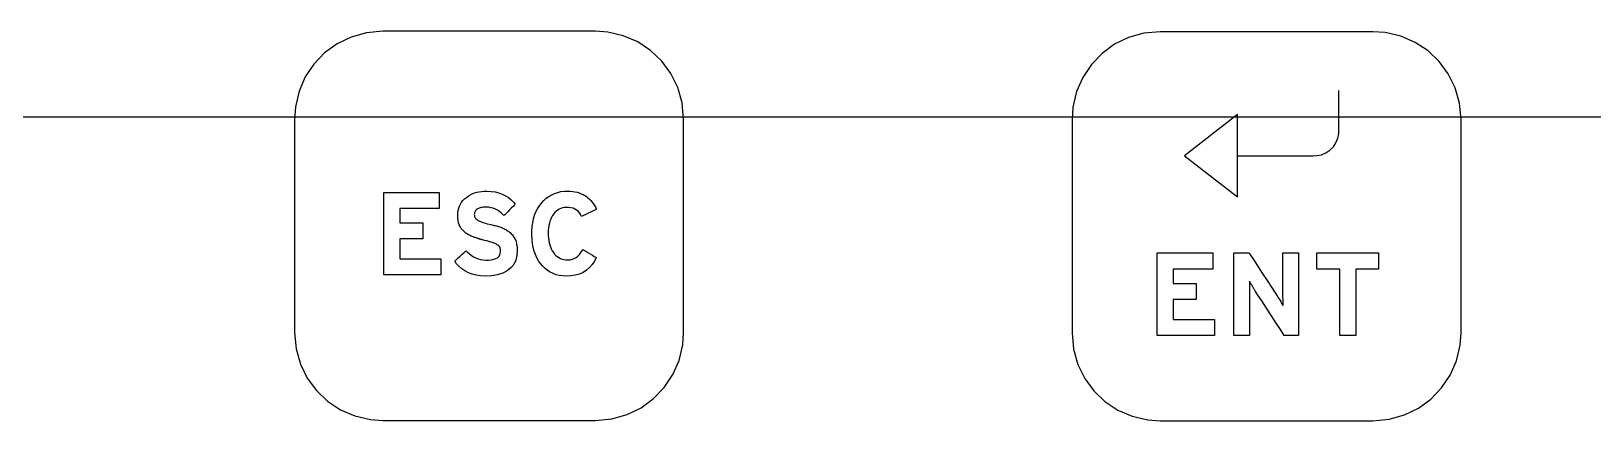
# Model space of a CAD drawing. Extents: x 1 to 47.7, y 0.2 to 35.
# Drawn here: x 9.3 to 11.508, y 10.369 to 10.92 of the extents above; entities that cross this region are included whole.
import ezdxf

# ---------------------------------------------------------------- set-up
doc = ezdxf.new("R2010")
doc.units = 0
doc.header["$MEASUREMENT"] = 0
for name, color, linetype in [('4_1__5U__UP_TO_TWO_IO_BOAR', 7, 'CONTINUOUS'), ('4_2__5U__FRONT_PANEL_W_24_', 7, 'CONTINUOUS'), ('5_1___24__TARGET_LEDS___12', 7, 'CONTINUOUS')]:
    doc.layers.add(name, color=color, linetype=linetype)

msp = doc.modelspace()

# ---------------------------------------------------------------- linework, layer by layer
at = {"layer": '4_1__5U__UP_TO_TWO_IO_BOAR'}
msp.add_lwpolyline([(9.2614, 10.7985), (9.39, 10.7985), (9.52, 10.7985), (9.6513, 10.7985), (9.7839, 10.7985), (9.9177, 10.7985), (10.0526, 10.7985), (10.1886, 10.7985), (10.3255, 10.7985), (10.4634, 10.7985), (10.6021, 10.7985), (10.7415, 10.7985), (11.0225, 10.7985), (11.3057, 10.7985), (11.5905, 10.7985)], dxfattribs=at)
at = {"layer": '4_2__5U__FRONT_PANEL_W_24_'}
for points in [[(10.0974, 10.3695), (10.1205, 10.3716), (10.1422, 10.3777), (10.162, 10.3873), (10.1796, 10.4002), (10.1947, 10.4159), (10.2069, 10.4341), (10.2157, 10.4543), (10.2209, 10.4762), (10.2221, 10.4936), (10.2221, 10.4936), (10.2221, 10.4936), (10.2221, 10.4936), (10.2221, 10.4936), (10.2221, 10.4936), (10.2221, 10.4936), (10.2221, 10.4936), (10.2221, 10.4936), (10.2221, 10.4964), (10.2221, 10.5171), (10.2221, 10.5534), (10.2221, 10.5998), (10.2221, 10.651), (10.2221, 10.7014), (10.2221, 10.7458), (10.2221, 10.7787), (10.2221, 10.7947), (10.2221, 10.7954), (10.2221, 10.7954), (10.2221, 10.7954), (10.2221, 10.7954), (10.2221, 10.7954), (10.2221, 10.7954), (10.2221, 10.7954), (10.2221, 10.7954), (10.2221, 10.7954), (10.22, 10.8184), (10.2139, 10.8399), (10.2042, 10.8597), (10.1912, 10.8773), (10.1755, 10.8923), (10.1572, 10.9044), (10.1369, 10.9132), (10.1149, 10.9183), (10.0974, 10.9195), (10.0974, 10.9195), (10.0974, 10.9195), (10.0974, 10.9195), (10.0974, 10.9195), (10.0974, 10.9195), (10.0974, 10.9195), (10.0974, 10.9195), (10.0974, 10.9195), (10.0946, 10.9195), (10.074, 10.9195), (10.0378, 10.9195), (9.9916, 10.9195), (9.9406, 10.9195), (9.8904, 10.9195), (9.8461, 10.9195), (9.8134, 10.9195), (9.7974, 10.9195), (9.7967, 10.9195), (9.7967, 10.9195), (9.7967, 10.9195), (9.7967, 10.9195), (9.7967, 10.9195), (9.7967, 10.9195), (9.7967, 10.9195), (9.7967, 10.9195), (9.7967, 10.9195), (9.7736, 10.9174), (9.752, 10.9113), (9.7322, 10.9017), (9.7145, 10.8888), (9.6994, 10.8731), (9.6873, 10.8549), (9.6784, 10.8347), (9.6733, 10.8128), (9.6721, 10.7954), (9.6721, 10.7954), (9.6721, 10.7954), (9.6721, 10.7954), (9.6721, 10.7954), (9.6721, 10.7954), (9.6721, 10.7954), (9.6721, 10.7954), (9.6721, 10.7954), (9.6721, 10.7926), (9.6721, 10.7719), (9.6721, 10.7356), (9.6721, 10.6892), (9.6721, 10.638), (9.6721, 10.5876), (9.6721, 10.5432), (9.6721, 10.5103), (9.6721, 10.4943), (9.6721, 10.4936), (9.6721, 10.4936), (9.6721, 10.4936), (9.6721, 10.4936), (9.6721, 10.4936), (9.6721, 10.4936), (9.6721, 10.4936), (9.6721, 10.4936), (9.6721, 10.4936), (9.6742, 10.4706), (9.6803, 10.4491), (9.69, 10.4293), (9.7029, 10.4117), (9.7187, 10.3967), (9.7369, 10.3846), (9.7573, 10.3758), (9.7793, 10.3707), (9.7967, 10.3695), (9.7967, 10.3695), (9.7967, 10.3695), (9.7967, 10.3695), (9.7967, 10.3695), (9.7967, 10.3695), (9.7967, 10.3695), (9.7967, 10.3695), (9.7967, 10.3695), (9.7995, 10.3695), (9.8202, 10.3695), (9.8563, 10.3695), (9.9026, 10.3695), (9.9535, 10.3695), (10.0038, 10.3695), (10.048, 10.3695), (10.0808, 10.3695), (10.0967, 10.3695), (10.0974, 10.3695), (10.0974, 10.3695), (10.0974, 10.3695), (10.0974, 10.3695), (10.0974, 10.3695), (10.0974, 10.3695), (10.0974, 10.3695), (10.0974, 10.3695)], [(11.1966, 10.3689), (11.2197, 10.371), (11.2413, 10.3771), (11.2612, 10.3868), (11.2788, 10.3996), (11.2939, 10.4153), (11.3061, 10.4335), (11.3149, 10.4537), (11.3201, 10.4757), (11.3213, 10.493), (11.3213, 10.493), (11.3213, 10.493), (11.3213, 10.493), (11.3213, 10.493), (11.3213, 10.493), (11.3213, 10.493), (11.3213, 10.493), (11.3213, 10.493), (11.3213, 10.4958), (11.3213, 10.5166), (11.3213, 10.5528), (11.3213, 10.5992), (11.3213, 10.6504), (11.3213, 10.7008), (11.3213, 10.7452), (11.3213, 10.7781), (11.3213, 10.7941), (11.3213, 10.7948), (11.3213, 10.7948), (11.3213, 10.7948), (11.3213, 10.7948), (11.3213, 10.7948), (11.3213, 10.7948), (11.3213, 10.7948), (11.3213, 10.7948), (11.3213, 10.7948), (11.3191, 10.8178), (11.313, 10.8393), (11.3033, 10.8591), (11.2904, 10.8767), (11.2746, 10.8917), (11.2564, 10.9038), (11.2361, 10.9126), (11.214, 10.9177), (11.1966, 10.9189), (11.1966, 10.9189), (11.1966, 10.9189), (11.1966, 10.9189), (11.1966, 10.9189), (11.1966, 10.9189), (11.1966, 10.9189), (11.1966, 10.9189), (11.1966, 10.9189), (11.1938, 10.9189), (11.1731, 10.9189), (11.137, 10.9189), (11.0908, 10.9189), (11.0398, 10.9189), (10.9895, 10.9189), (10.9453, 10.9189), (10.9125, 10.9189), (10.8966, 10.9189), (10.8959, 10.9189), (10.8959, 10.9189), (10.8959, 10.9189), (10.8959, 10.9189), (10.8959, 10.9189), (10.8959, 10.9189), (10.8959, 10.9189), (10.8959, 10.9189), (10.8959, 10.9189), (10.8728, 10.9168), (10.8512, 10.9107), (10.8314, 10.9011), (10.8137, 10.8882), (10.7986, 10.8725), (10.7865, 10.8543), (10.7776, 10.8341), (10.7725, 10.8122), (10.7713, 10.7948), (10.7713, 10.7948), (10.7713, 10.7948), (10.7713, 10.7948), (10.7713, 10.7948), (10.7713, 10.7948), (10.7713, 10.7948), (10.7713, 10.7948), (10.7713, 10.7948), (10.7713, 10.792), (10.7713, 10.7713), (10.7713, 10.735), (10.7713, 10.6886), (10.7713, 10.6375), (10.7713, 10.587), (10.7713, 10.5426), (10.7713, 10.5097), (10.7713, 10.4937), (10.7713, 10.493), (10.7713, 10.493), (10.7713, 10.493), (10.7713, 10.493), (10.7713, 10.493), (10.7713, 10.493), (10.7713, 10.493), (10.7713, 10.493), (10.7713, 10.493), (10.7734, 10.47), (10.7795, 10.4485), (10.7892, 10.4287), (10.8021, 10.4112), (10.8179, 10.3961), (10.8361, 10.384), (10.8564, 10.3752), (10.8785, 10.3701), (10.8959, 10.3689), (10.8959, 10.3689), (10.8959, 10.3689), (10.8959, 10.3689), (10.8959, 10.3689), (10.8959, 10.3689), (10.8959, 10.3689), (10.8959, 10.3689), (10.8959, 10.3689), (10.8987, 10.3689), (10.9194, 10.3689), (10.9555, 10.3689), (11.0017, 10.3689), (11.0527, 10.3689), (11.103, 10.3689), (11.1472, 10.3689), (11.18, 10.3689), (11.1959, 10.3689), (11.1966, 10.3689), (11.1966, 10.3689), (11.1966, 10.3689), (11.1966, 10.3689), (11.1966, 10.3689), (11.1966, 10.3689), (11.1966, 10.3689), (11.1966, 10.3689)], [(9.9868, 10.6104), (9.9863, 10.6026), (9.9847, 10.5958), (9.9819, 10.5899), (9.9779, 10.5849), (9.9728, 10.5808), (9.9665, 10.5775), (9.9591, 10.5752), (9.9505, 10.5737), (9.9413, 10.5733), (9.9349, 10.5737), (9.9288, 10.5747), (9.9231, 10.5762), (9.9178, 10.5782), (9.913, 10.5807), (9.9085, 10.5838), (9.9044, 10.5873), (9.9007, 10.5914), (9.8985, 10.5945), (9.8994, 10.5953), (9.9012, 10.597), (9.9036, 10.5992), (9.9063, 10.6016), (9.9091, 10.6042), (9.9116, 10.6064), (9.9135, 10.6082), (9.9146, 10.6092), (9.9161, 10.6079), (9.919, 10.6052), (9.922, 10.6028), (9.9251, 10.6008), (9.9283, 10.5991), (9.9316, 10.5978), (9.9351, 10.5968), (9.9386, 10.5962), (9.9423, 10.596), (9.9464, 10.5961), (9.9503, 10.5964), (9.9537, 10.5971), (9.9565, 10.5981), (9.9589, 10.5994), (9.9608, 10.6011), (9.9621, 10.6031), (9.963, 10.6055), (9.9634, 10.6081), (9.9634, 10.6093), (9.9633, 10.6099), (9.9633, 10.6105), (9.9632, 10.6111), (9.9631, 10.6117), (9.963, 10.6123), (9.9629, 10.6128), (9.9628, 10.6133), (9.9626, 10.6138), (9.9623, 10.6143), (9.962, 10.6147), (9.9616, 10.6152), (9.9612, 10.6156), (9.9608, 10.6161), (9.9604, 10.6165), (9.9599, 10.6169), (9.9594, 10.6173), (9.9587, 10.6178), (9.9574, 10.6185), (9.9558, 10.6193), (9.9539, 10.6201), (9.9518, 10.6208), (9.9494, 10.6216), (9.9467, 10.6224), (9.9438, 10.6232), (9.9406, 10.6239), (9.9379, 10.6246), (9.937, 10.6248), (9.9362, 10.625), (9.9353, 10.6253), (9.9345, 10.6255), (9.9337, 10.6258), (9.9329, 10.626), (9.9321, 10.6263), (9.9313, 10.6266), (9.9305, 10.6268), (9.9297, 10.627), (9.929, 10.6273), (9.9282, 10.6275), (9.9274, 10.6278), (9.9266, 10.6281), (9.9259, 10.6284), (9.9251, 10.6286), (9.9244, 10.629), (9.9232, 10.6294), (9.9218, 10.63), (9.9204, 10.6306), (9.919, 10.6313), (9.9177, 10.632), (9.9165, 10.6327), (9.9153, 10.6335), (9.9142, 10.6343), (9.9131, 10.6351), (9.9112, 10.6367), (9.9093, 10.6386), (9.9076, 10.6408), (9.9062, 10.6433), (9.905, 10.646), (9.9041, 10.6489), (9.9034, 10.652), (9.903, 10.6554), (9.9028, 10.6591), (9.903, 10.6627), (9.9034, 10.6661), (9.9042, 10.6693), (9.9053, 10.6723), (9.9066, 10.6752), (9.9083, 10.6778), (9.9102, 10.6803), (9.9125, 10.6826), (9.915, 10.6847), (9.9176, 10.6866), (9.9204, 10.6882), (9.9234, 10.6897), (9.9265, 10.6909), (9.9297, 10.6919), (9.9331, 10.6926), (9.9366, 10.6932), (9.9403, 10.6935), (9.9446, 10.6936), (9.9502, 10.6932), (9.9556, 10.6923), (9.9607, 10.691), (9.9656, 10.6892), (9.9701, 10.687), (9.9744, 10.6843), (9.9785, 10.6812), (9.9822, 10.6776), (9.9842, 10.6752), (9.9832, 10.6742), (9.9814, 10.6723), (9.979, 10.6699), (9.9762, 10.6671), (9.9735, 10.6644), (9.9711, 10.662), (9.9692, 10.6601), (9.9681, 10.659), (9.9667, 10.6604), (9.9642, 10.6627), (9.9616, 10.6648), (9.9588, 10.6666), (9.956, 10.668), (9.953, 10.6692), (9.9499, 10.6701), (9.9467, 10.6707), (9.9434, 10.6709), (9.941, 10.6709), (9.9391, 10.6708), (9.9374, 10.6706), (9.9359, 10.6703), (9.9344, 10.6699), (9.9331, 10.6695), (9.932, 10.669), (9.9309, 10.6685), (9.93, 10.6679), (9.9292, 10.6672), (9.9285, 10.6664), (9.9279, 10.6656), (9.9274, 10.6648), (9.927, 10.664), (9.9267, 10.6631), (9.9264, 10.6623), (9.9263, 10.6614), (9.9262, 10.6604), (9.9263, 10.6593), (9.9264, 10.6582), (9.9267, 10.6572), (9.9272, 10.6562), (9.9277, 10.6553), (9.9284, 10.6544), (9.9292, 10.6537), (9.9302, 10.6529), (9.9313, 10.6523), (9.9325, 10.6516), (9.934, 10.6509), (9.9357, 10.6502), (9.9375, 10.6495), (9.9396, 10.6488), (9.9419, 10.6482), (9.9445, 10.6475), (9.9472, 10.6468), (9.9496, 10.6462), (9.9512, 10.6459), (9.9527, 10.6455), (9.9543, 10.6451), (9.9558, 10.6447), (9.9574, 10.6443), (9.9589, 10.6439), (9.9605, 10.6434), (9.962, 10.6429), (9.9635, 10.6424), (9.965, 10.6419), (9.9664, 10.6413), (9.9678, 10.6406), (9.9692, 10.6399), (9.9706, 10.6392), (9.9719, 10.6384), (9.9732, 10.6376), (9.9744, 10.6367), (9.9756, 10.6358), (9.9768, 10.6348), (9.9779, 10.6338), (9.979, 10.6327), (9.98, 10.6315), (9.981, 10.6303), (9.9818, 10.6291), (9.9827, 10.6278), (9.9834, 10.6265), (9.9841, 10.625), (9.9848, 10.6235), (9.9853, 10.6218), (9.9858, 10.6201), (9.9861, 10.6183), (9.9864, 10.6165), (9.9866, 10.6145), (9.9867, 10.6125)], [(10.0779, 10.6578), (10.0765, 10.6605), (10.0749, 10.6629), (10.073, 10.665), (10.0708, 10.6667), (10.0684, 10.6681), (10.0658, 10.6692), (10.0629, 10.6699), (10.0597, 10.6704), (10.0565, 10.6705), (10.0538, 10.6702), (10.0511, 10.6697), (10.0487, 10.669), (10.0464, 10.6679), (10.0442, 10.6666), (10.0422, 10.6651), (10.0403, 10.6633), (10.0386, 10.6612), (10.037, 10.6589), (10.0355, 10.6564), (10.0343, 10.6538), (10.0332, 10.651), (10.0323, 10.648), (10.0316, 10.6448), (10.0311, 10.6414), (10.0308, 10.6379), (10.0307, 10.6342), (10.0307, 10.6306), (10.031, 10.6271), (10.0314, 10.6237), (10.032, 10.6205), (10.0329, 10.6175), (10.0339, 10.6146), (10.0351, 10.6119), (10.0365, 10.6093), (10.0381, 10.6069), (10.0398, 10.6046), (10.0416, 10.6026), (10.0435, 10.6009), (10.0457, 10.5995), (10.0479, 10.5983), (10.0503, 10.5974), (10.0529, 10.5968), (10.0556, 10.5964), (10.0585, 10.5963), (10.0617, 10.5966), (10.0646, 10.5973), (10.0674, 10.5984), (10.07, 10.5999), (10.0725, 10.6018), (10.0748, 10.6041), (10.0769, 10.6068), (10.0789, 10.6098), (10.0799, 10.611), (10.0813, 10.6102), (10.0837, 10.6087), (10.0866, 10.6069), (10.0899, 10.6049), (10.0931, 10.603), (10.0958, 10.6013), (10.0978, 10.6001), (10.0987, 10.5996), (10.0962, 10.5947), (10.0929, 10.5897), (10.0891, 10.5854), (10.0848, 10.5817), (10.0801, 10.5787), (10.0748, 10.5763), (10.069, 10.5746), (10.0626, 10.5736), (10.0561, 10.5732), (10.0512, 10.5736), (10.0464, 10.5743), (10.0419, 10.5754), (10.0377, 10.577), (10.0337, 10.579), (10.0299, 10.5814), (10.0263, 10.5842), (10.023, 10.5874), (10.0199, 10.5911), (10.0171, 10.595), (10.0147, 10.5993), (10.0126, 10.6039), (10.0109, 10.6087), (10.0095, 10.6139), (10.0084, 10.6194), (10.0078, 10.6252), (10.0074, 10.6313), (10.0075, 10.6375), (10.008, 10.6434), (10.0088, 10.649), (10.0099, 10.6544), (10.0115, 10.6594), (10.0134, 10.6641), (10.0156, 10.6686), (10.0182, 10.6728), (10.0212, 10.6767), (10.0245, 10.6802), (10.0279, 10.6834), (10.0316, 10.6861), (10.0356, 10.6884), (10.0397, 10.6903), (10.0441, 10.6917), (10.0487, 10.6928), (10.0535, 10.6934), (10.0583, 10.6936), (10.0619, 10.6934), (10.0653, 10.6931), (10.0685, 10.6926), (10.0716, 10.6919), (10.0745, 10.691), (10.0773, 10.6899), (10.0799, 10.6887), (10.0824, 10.6873), (10.0847, 10.6857), (10.0869, 10.684), (10.0889, 10.6821), (10.0909, 10.6802), (10.0927, 10.6781), (10.0944, 10.6759), (10.0959, 10.6736), (10.0974, 10.6711), (10.0987, 10.6686), (10.0986, 10.6677), (10.0968, 10.6668), (10.0941, 10.6655), (10.0907, 10.6639), (10.0871, 10.6622), (10.0837, 10.6606), (10.0807, 10.6592), (10.0787, 10.6582)], [(11.0714, 10.4895), (11.0699, 10.4918), (11.0659, 10.4979), (11.0601, 10.5068), (11.0533, 10.5173), (11.0462, 10.5281), (11.0396, 10.5383), (11.0342, 10.5466), (11.0307, 10.5518), (11.0298, 10.5533), (11.0293, 10.5541), (11.0288, 10.5549), (11.0283, 10.5557), (11.0278, 10.5565), (11.0273, 10.5574), (11.0268, 10.5582), (11.0263, 10.559), (11.0258, 10.5599), (11.0253, 10.5607), (11.0248, 10.5615), (11.0243, 10.5623), (11.0239, 10.563), (11.0235, 10.5637), (11.0231, 10.5644), (11.0227, 10.565), (11.0224, 10.5656), (11.0221, 10.5661), (11.022, 10.5642), (11.022, 10.5615), (11.022, 10.5588), (11.0221, 10.556), (11.0221, 10.5531), (11.0221, 10.5501), (11.0222, 10.547), (11.0223, 10.5438), (11.0223, 10.5408), (11.0223, 10.5387), (11.0223, 10.5335), (11.0223, 10.5263), (11.0223, 10.5178), (11.0223, 10.509), (11.0223, 10.5009), (11.0223, 10.4944), (11.0223, 10.4903), (11.0222, 10.4895), (11.0209, 10.4895), (11.0184, 10.4895), (11.0151, 10.4895), (11.0113, 10.4895), (11.0075, 10.4895), (11.0042, 10.4895), (11.0016, 10.4895), (11.0002, 10.4895), (11, 10.491), (11, 10.4998), (11, 10.5143), (11, 10.5326), (11, 10.5524), (11, 10.5718), (11, 10.5886), (11, 10.6007), (11, 10.606), (11.0006, 10.6061), (11.0026, 10.6061), (11.0055, 10.6061), (11.009, 10.6061), (11.0127, 10.6061), (11.0163, 10.6061), (11.0192, 10.6061), (11.0211, 10.6061), (11.0218, 10.606), (11.0236, 10.6032), (11.0277, 10.5968), (11.0335, 10.588), (11.0402, 10.5777), (11.047, 10.5672), (11.0533, 10.5576), (11.0583, 10.5499), (11.0613, 10.5453), (11.0623, 10.5437), (11.0633, 10.5421), (11.0644, 10.5404), (11.0654, 10.5389), (11.0663, 10.5373), (11.0672, 10.5358), (11.068, 10.5344), (11.0688, 10.533), (11.0695, 10.5317), (11.0697, 10.533), (11.0696, 10.5356), (11.0696, 10.5383), (11.0696, 10.5412), (11.0695, 10.5441), (11.0695, 10.5471), (11.0695, 10.5501), (11.0694, 10.5533), (11.0694, 10.5565), (11.0694, 10.5583), (11.0694, 10.5629), (11.0694, 10.5697), (11.0694, 10.5777), (11.0694, 10.5862), (11.0694, 10.5941), (11.0694, 10.6007), (11.0694, 10.6049), (11.0694, 10.6061), (11.0705, 10.6061), (11.0729, 10.6061), (11.0762, 10.6061), (11.0799, 10.6061), (11.0837, 10.6061), (11.0871, 10.6061), (11.0898, 10.6061), (11.0914, 10.6061), (11.0917, 10.6051), (11.0917, 10.5973), (11.0917, 10.5834), (11.0917, 10.5655), (11.0917, 10.5458), (11.0917, 10.5262), (11.0917, 10.509), (11.0917, 10.4961), (11.0917, 10.4898), (11.0913, 10.4895), (11.0896, 10.4895), (11.087, 10.4895), (11.0837, 10.4895), (11.0803, 10.4895), (11.077, 10.4895), (11.0741, 10.4895), (11.0722, 10.4895)]]:
    msp.add_lwpolyline(points, close=True, dxfattribs=at)
for points in [[(11.0053, 10.7436), (11.0104, 10.7436), (11.0237, 10.7436), (11.0424, 10.7436), (11.0634, 10.7436), (11.084, 10.7436), (11.1012, 10.7436), (11.1121, 10.7436), (11.1169, 10.7437), (11.1238, 10.7449), (11.1303, 10.7475), (11.1359, 10.7513), (11.1408, 10.7561), (11.1445, 10.7618), (11.1471, 10.7682), (11.1483, 10.7752), (11.1484, 10.7788), (11.1484, 10.7846), (11.1484, 10.7938), (11.1484, 10.8047), (11.1484, 10.8159), (11.1484, 10.8258), (11.1484, 10.8329), (11.1484, 10.8356)], [(10.9302, 10.7436), (11.0053, 10.6855), (11.0053, 10.7436), (11.0053, 10.8016), (10.9302, 10.7436)], [(9.7982, 10.5751), (9.7982, 10.6917), (9.8767, 10.6917), (9.8767, 10.6689), (9.8208, 10.6689), (9.8208, 10.6487), (9.8533, 10.6487), (9.8533, 10.6261), (9.8208, 10.6261), (9.8208, 10.5979), (9.8791, 10.5979), (9.8791, 10.5751), (9.7982, 10.5751)], [(10.8917, 10.4895), (10.8917, 10.6061), (10.9703, 10.6061), (10.9703, 10.5833), (10.9143, 10.5833), (10.9143, 10.5631), (10.9469, 10.5631), (10.9469, 10.5405), (10.9143, 10.5405), (10.9143, 10.5122), (10.9726, 10.5122), (10.9726, 10.4895), (10.8917, 10.4895)], [(11.1724, 10.5831), (11.1724, 10.4895), (11.1498, 10.4895), (11.1498, 10.5831), (11.1173, 10.5831), (11.1173, 10.6061), (11.2048, 10.6061), (11.2048, 10.5831), (11.1724, 10.5831)]]:
    msp.add_lwpolyline(points, dxfattribs=at)
at = {"layer": '5_1___24__TARGET_LEDS___12'}
for points in [[(10.0974, 10.3695), (10.1205, 10.3716), (10.1422, 10.3777), (10.162, 10.3873), (10.1796, 10.4002), (10.1947, 10.4159), (10.2069, 10.4341), (10.2157, 10.4543), (10.2209, 10.4762), (10.2221, 10.4936), (10.2221, 10.4936), (10.2221, 10.4936), (10.2221, 10.4936), (10.2221, 10.4936), (10.2221, 10.4936), (10.2221, 10.4936), (10.2221, 10.4936), (10.2221, 10.4936), (10.2221, 10.4964), (10.2221, 10.5171), (10.2221, 10.5534), (10.2221, 10.5998), (10.2221, 10.651), (10.2221, 10.7014), (10.2221, 10.7458), (10.2221, 10.7787), (10.2221, 10.7947), (10.2221, 10.7954), (10.2221, 10.7954), (10.2221, 10.7954), (10.2221, 10.7954), (10.2221, 10.7954), (10.2221, 10.7954), (10.2221, 10.7954), (10.2221, 10.7954), (10.2221, 10.7954), (10.22, 10.8184), (10.2139, 10.8399), (10.2042, 10.8597), (10.1912, 10.8773), (10.1755, 10.8923), (10.1572, 10.9044), (10.1369, 10.9132), (10.1149, 10.9183), (10.0974, 10.9195), (10.0974, 10.9195), (10.0974, 10.9195), (10.0974, 10.9195), (10.0974, 10.9195), (10.0974, 10.9195), (10.0974, 10.9195), (10.0974, 10.9195), (10.0974, 10.9195), (10.0946, 10.9195), (10.074, 10.9195), (10.0378, 10.9195), (9.9916, 10.9195), (9.9406, 10.9195), (9.8904, 10.9195), (9.8461, 10.9195), (9.8134, 10.9195), (9.7974, 10.9195), (9.7967, 10.9195), (9.7967, 10.9195), (9.7967, 10.9195), (9.7967, 10.9195), (9.7967, 10.9195), (9.7967, 10.9195), (9.7967, 10.9195), (9.7967, 10.9195), (9.7967, 10.9195), (9.7736, 10.9174), (9.752, 10.9113), (9.7322, 10.9017), (9.7145, 10.8888), (9.6994, 10.8731), (9.6873, 10.8549), (9.6784, 10.8347), (9.6733, 10.8128), (9.6721, 10.7954), (9.6721, 10.7954), (9.6721, 10.7954), (9.6721, 10.7954), (9.6721, 10.7954), (9.6721, 10.7954), (9.6721, 10.7954), (9.6721, 10.7954), (9.6721, 10.7954), (9.6721, 10.7926), (9.6721, 10.7719), (9.6721, 10.7356), (9.6721, 10.6892), (9.6721, 10.638), (9.6721, 10.5876), (9.6721, 10.5432), (9.6721, 10.5103), (9.6721, 10.4943), (9.6721, 10.4936), (9.6721, 10.4936), (9.6721, 10.4936), (9.6721, 10.4936), (9.6721, 10.4936), (9.6721, 10.4936), (9.6721, 10.4936), (9.6721, 10.4936), (9.6721, 10.4936), (9.6742, 10.4706), (9.6803, 10.4491), (9.69, 10.4293), (9.7029, 10.4117), (9.7187, 10.3967), (9.7369, 10.3846), (9.7573, 10.3758), (9.7793, 10.3707), (9.7967, 10.3695), (9.7967, 10.3695), (9.7967, 10.3695), (9.7967, 10.3695), (9.7967, 10.3695), (9.7967, 10.3695), (9.7967, 10.3695), (9.7967, 10.3695), (9.7967, 10.3695), (9.7995, 10.3695), (9.8202, 10.3695), (9.8563, 10.3695), (9.9026, 10.3695), (9.9535, 10.3695), (10.0038, 10.3695), (10.048, 10.3695), (10.0808, 10.3695), (10.0967, 10.3695), (10.0974, 10.3695), (10.0974, 10.3695), (10.0974, 10.3695), (10.0974, 10.3695), (10.0974, 10.3695), (10.0974, 10.3695), (10.0974, 10.3695), (10.0974, 10.3695)], [(11.1966, 10.3689), (11.2197, 10.371), (11.2413, 10.3771), (11.2612, 10.3868), (11.2788, 10.3996), (11.2939, 10.4153), (11.3061, 10.4335), (11.3149, 10.4537), (11.3201, 10.4757), (11.3213, 10.493), (11.3213, 10.493), (11.3213, 10.493), (11.3213, 10.493), (11.3213, 10.493), (11.3213, 10.493), (11.3213, 10.493), (11.3213, 10.493), (11.3213, 10.493), (11.3213, 10.4958), (11.3213, 10.5166), (11.3213, 10.5528), (11.3213, 10.5992), (11.3213, 10.6504), (11.3213, 10.7008), (11.3213, 10.7452), (11.3213, 10.7781), (11.3213, 10.7941), (11.3213, 10.7948), (11.3213, 10.7948), (11.3213, 10.7948), (11.3213, 10.7948), (11.3213, 10.7948), (11.3213, 10.7948), (11.3213, 10.7948), (11.3213, 10.7948), (11.3213, 10.7948), (11.3191, 10.8178), (11.313, 10.8393), (11.3033, 10.8591), (11.2904, 10.8767), (11.2746, 10.8917), (11.2564, 10.9038), (11.2361, 10.9126), (11.214, 10.9177), (11.1966, 10.9189), (11.1966, 10.9189), (11.1966, 10.9189), (11.1966, 10.9189), (11.1966, 10.9189), (11.1966, 10.9189), (11.1966, 10.9189), (11.1966, 10.9189), (11.1966, 10.9189), (11.1938, 10.9189), (11.1731, 10.9189), (11.137, 10.9189), (11.0908, 10.9189), (11.0398, 10.9189), (10.9895, 10.9189), (10.9453, 10.9189), (10.9125, 10.9189), (10.8966, 10.9189), (10.8959, 10.9189), (10.8959, 10.9189), (10.8959, 10.9189), (10.8959, 10.9189), (10.8959, 10.9189), (10.8959, 10.9189), (10.8959, 10.9189), (10.8959, 10.9189), (10.8959, 10.9189), (10.8728, 10.9168), (10.8512, 10.9107), (10.8314, 10.9011), (10.8137, 10.8882), (10.7986, 10.8725), (10.7865, 10.8543), (10.7776, 10.8341), (10.7725, 10.8122), (10.7713, 10.7948), (10.7713, 10.7948), (10.7713, 10.7948), (10.7713, 10.7948), (10.7713, 10.7948), (10.7713, 10.7948), (10.7713, 10.7948), (10.7713, 10.7948), (10.7713, 10.7948), (10.7713, 10.792), (10.7713, 10.7713), (10.7713, 10.735), (10.7713, 10.6886), (10.7713, 10.6375), (10.7713, 10.587), (10.7713, 10.5426), (10.7713, 10.5097), (10.7713, 10.4937), (10.7713, 10.493), (10.7713, 10.493), (10.7713, 10.493), (10.7713, 10.493), (10.7713, 10.493), (10.7713, 10.493), (10.7713, 10.493), (10.7713, 10.493), (10.7713, 10.493), (10.7734, 10.47), (10.7795, 10.4485), (10.7892, 10.4287), (10.8021, 10.4112), (10.8179, 10.3961), (10.8361, 10.384), (10.8564, 10.3752), (10.8785, 10.3701), (10.8959, 10.3689), (10.8959, 10.3689), (10.8959, 10.3689), (10.8959, 10.3689), (10.8959, 10.3689), (10.8959, 10.3689), (10.8959, 10.3689), (10.8959, 10.3689), (10.8959, 10.3689), (10.8987, 10.3689), (10.9194, 10.3689), (10.9555, 10.3689), (11.0017, 10.3689), (11.0527, 10.3689), (11.103, 10.3689), (11.1472, 10.3689), (11.18, 10.3689), (11.1959, 10.3689), (11.1966, 10.3689), (11.1966, 10.3689), (11.1966, 10.3689), (11.1966, 10.3689), (11.1966, 10.3689), (11.1966, 10.3689), (11.1966, 10.3689), (11.1966, 10.3689)], [(9.9868, 10.6104), (9.9863, 10.6026), (9.9847, 10.5958), (9.9819, 10.5899), (9.9779, 10.5849), (9.9728, 10.5808), (9.9665, 10.5775), (9.9591, 10.5752), (9.9505, 10.5737), (9.9413, 10.5733), (9.9349, 10.5737), (9.9288, 10.5747), (9.9231, 10.5762), (9.9178, 10.5782), (9.913, 10.5807), (9.9085, 10.5838), (9.9044, 10.5873), (9.9007, 10.5914), (9.8985, 10.5945), (9.8994, 10.5953), (9.9012, 10.597), (9.9036, 10.5992), (9.9063, 10.6016), (9.9091, 10.6042), (9.9116, 10.6064), (9.9135, 10.6082), (9.9146, 10.6092), (9.9161, 10.6079), (9.919, 10.6052), (9.922, 10.6028), (9.9251, 10.6008), (9.9283, 10.5991), (9.9316, 10.5978), (9.9351, 10.5968), (9.9386, 10.5962), (9.9423, 10.596), (9.9464, 10.5961), (9.9503, 10.5964), (9.9537, 10.5971), (9.9565, 10.5981), (9.9589, 10.5994), (9.9608, 10.6011), (9.9621, 10.6031), (9.963, 10.6055), (9.9634, 10.6081), (9.9634, 10.6093), (9.9633, 10.6099), (9.9633, 10.6105), (9.9632, 10.6111), (9.9631, 10.6117), (9.963, 10.6123), (9.9629, 10.6128), (9.9628, 10.6133), (9.9626, 10.6138), (9.9623, 10.6143), (9.962, 10.6147), (9.9616, 10.6152), (9.9612, 10.6156), (9.9608, 10.6161), (9.9604, 10.6165), (9.9599, 10.6169), (9.9594, 10.6173), (9.9587, 10.6178), (9.9574, 10.6185), (9.9558, 10.6193), (9.9539, 10.6201), (9.9518, 10.6208), (9.9494, 10.6216), (9.9467, 10.6224), (9.9438, 10.6232), (9.9406, 10.6239), (9.9379, 10.6246), (9.937, 10.6248), (9.9362, 10.625), (9.9353, 10.6253), (9.9345, 10.6255), (9.9337, 10.6258), (9.9329, 10.626), (9.9321, 10.6263), (9.9313, 10.6266), (9.9305, 10.6268), (9.9297, 10.627), (9.929, 10.6273), (9.9282, 10.6275), (9.9274, 10.6278), (9.9266, 10.6281), (9.9259, 10.6284), (9.9251, 10.6286), (9.9244, 10.629), (9.9232, 10.6294), (9.9218, 10.63), (9.9204, 10.6306), (9.919, 10.6313), (9.9177, 10.632), (9.9165, 10.6327), (9.9153, 10.6335), (9.9142, 10.6343), (9.9131, 10.6351), (9.9112, 10.6367), (9.9093, 10.6386), (9.9076, 10.6408), (9.9062, 10.6433), (9.905, 10.646), (9.9041, 10.6489), (9.9034, 10.652), (9.903, 10.6554), (9.9028, 10.6591), (9.903, 10.6627), (9.9034, 10.6661), (9.9042, 10.6693), (9.9053, 10.6723), (9.9066, 10.6752), (9.9083, 10.6778), (9.9102, 10.6803), (9.9125, 10.6826), (9.915, 10.6847), (9.9176, 10.6866), (9.9204, 10.6882), (9.9234, 10.6897), (9.9265, 10.6909), (9.9297, 10.6919), (9.9331, 10.6926), (9.9366, 10.6932), (9.9403, 10.6935), (9.9446, 10.6936), (9.9502, 10.6932), (9.9556, 10.6923), (9.9607, 10.691), (9.9656, 10.6892), (9.9701, 10.687), (9.9744, 10.6843), (9.9785, 10.6812), (9.9822, 10.6776), (9.9842, 10.6752), (9.9832, 10.6742), (9.9814, 10.6723), (9.979, 10.6699), (9.9762, 10.6671), (9.9735, 10.6644), (9.9711, 10.662), (9.9692, 10.6601), (9.9681, 10.659), (9.9667, 10.6604), (9.9642, 10.6627), (9.9616, 10.6648), (9.9588, 10.6666), (9.956, 10.668), (9.953, 10.6692), (9.9499, 10.6701), (9.9467, 10.6707), (9.9434, 10.6709), (9.941, 10.6709), (9.9391, 10.6708), (9.9374, 10.6706), (9.9359, 10.6703), (9.9344, 10.6699), (9.9331, 10.6695), (9.932, 10.669), (9.9309, 10.6685), (9.93, 10.6679), (9.9292, 10.6672), (9.9285, 10.6664), (9.9279, 10.6656), (9.9274, 10.6648), (9.927, 10.664), (9.9267, 10.6631), (9.9264, 10.6623), (9.9263, 10.6614), (9.9262, 10.6604), (9.9263, 10.6593), (9.9264, 10.6582), (9.9267, 10.6572), (9.9272, 10.6562), (9.9277, 10.6553), (9.9284, 10.6544), (9.9292, 10.6537), (9.9302, 10.6529), (9.9313, 10.6523), (9.9325, 10.6516), (9.934, 10.6509), (9.9357, 10.6502), (9.9375, 10.6495), (9.9396, 10.6488), (9.9419, 10.6482), (9.9445, 10.6475), (9.9472, 10.6468), (9.9496, 10.6462), (9.9512, 10.6459), (9.9527, 10.6455), (9.9543, 10.6451), (9.9558, 10.6447), (9.9574, 10.6443), (9.9589, 10.6439), (9.9605, 10.6434), (9.962, 10.6429), (9.9635, 10.6424), (9.965, 10.6419), (9.9664, 10.6413), (9.9678, 10.6406), (9.9692, 10.6399), (9.9706, 10.6392), (9.9719, 10.6384), (9.9732, 10.6376), (9.9744, 10.6367), (9.9756, 10.6358), (9.9768, 10.6348), (9.9779, 10.6338), (9.979, 10.6327), (9.98, 10.6315), (9.981, 10.6303), (9.9818, 10.6291), (9.9827, 10.6278), (9.9834, 10.6265), (9.9841, 10.625), (9.9848, 10.6235), (9.9853, 10.6218), (9.9858, 10.6201), (9.9861, 10.6183), (9.9864, 10.6165), (9.9866, 10.6145), (9.9867, 10.6125)], [(10.0779, 10.6578), (10.0765, 10.6605), (10.0749, 10.6629), (10.073, 10.665), (10.0708, 10.6667), (10.0684, 10.6681), (10.0658, 10.6692), (10.0629, 10.6699), (10.0597, 10.6704), (10.0565, 10.6705), (10.0538, 10.6702), (10.0511, 10.6697), (10.0487, 10.669), (10.0464, 10.6679), (10.0442, 10.6666), (10.0422, 10.6651), (10.0403, 10.6633), (10.0386, 10.6612), (10.037, 10.6589), (10.0355, 10.6564), (10.0343, 10.6538), (10.0332, 10.651), (10.0323, 10.648), (10.0316, 10.6448), (10.0311, 10.6414), (10.0308, 10.6379), (10.0307, 10.6342), (10.0307, 10.6306), (10.031, 10.6271), (10.0314, 10.6237), (10.032, 10.6205), (10.0329, 10.6175), (10.0339, 10.6146), (10.0351, 10.6119), (10.0365, 10.6093), (10.0381, 10.6069), (10.0398, 10.6046), (10.0416, 10.6026), (10.0435, 10.6009), (10.0457, 10.5995), (10.0479, 10.5983), (10.0503, 10.5974), (10.0529, 10.5968), (10.0556, 10.5964), (10.0585, 10.5963), (10.0617, 10.5966), (10.0646, 10.5973), (10.0674, 10.5984), (10.07, 10.5999), (10.0725, 10.6018), (10.0748, 10.6041), (10.0769, 10.6068), (10.0789, 10.6098), (10.0799, 10.611), (10.0813, 10.6102), (10.0837, 10.6087), (10.0866, 10.6069), (10.0899, 10.6049), (10.0931, 10.603), (10.0958, 10.6013), (10.0978, 10.6001), (10.0987, 10.5996), (10.0962, 10.5947), (10.0929, 10.5897), (10.0891, 10.5854), (10.0848, 10.5817), (10.0801, 10.5787), (10.0748, 10.5763), (10.069, 10.5746), (10.0626, 10.5736), (10.0561, 10.5732), (10.0512, 10.5736), (10.0464, 10.5743), (10.0419, 10.5754), (10.0377, 10.577), (10.0337, 10.579), (10.0299, 10.5814), (10.0263, 10.5842), (10.023, 10.5874), (10.0199, 10.5911), (10.0171, 10.595), (10.0147, 10.5993), (10.0126, 10.6039), (10.0109, 10.6087), (10.0095, 10.6139), (10.0084, 10.6194), (10.0078, 10.6252), (10.0074, 10.6313), (10.0075, 10.6375), (10.008, 10.6434), (10.0088, 10.649), (10.0099, 10.6544), (10.0115, 10.6594), (10.0134, 10.6641), (10.0156, 10.6686), (10.0182, 10.6728), (10.0212, 10.6767), (10.0245, 10.6802), (10.0279, 10.6834), (10.0316, 10.6861), (10.0356, 10.6884), (10.0397, 10.6903), (10.0441, 10.6917), (10.0487, 10.6928), (10.0535, 10.6934), (10.0583, 10.6936), (10.0619, 10.6934), (10.0653, 10.6931), (10.0685, 10.6926), (10.0716, 10.6919), (10.0745, 10.691), (10.0773, 10.6899), (10.0799, 10.6887), (10.0824, 10.6873), (10.0847, 10.6857), (10.0869, 10.684), (10.0889, 10.6821), (10.0909, 10.6802), (10.0927, 10.6781), (10.0944, 10.6759), (10.0959, 10.6736), (10.0974, 10.6711), (10.0987, 10.6686), (10.0986, 10.6677), (10.0968, 10.6668), (10.0941, 10.6655), (10.0907, 10.6639), (10.0871, 10.6622), (10.0837, 10.6606), (10.0807, 10.6592), (10.0787, 10.6582)], [(11.0714, 10.4895), (11.0699, 10.4918), (11.0659, 10.4979), (11.0601, 10.5068), (11.0533, 10.5173), (11.0462, 10.5281), (11.0396, 10.5383), (11.0342, 10.5466), (11.0307, 10.5518), (11.0298, 10.5533), (11.0293, 10.5541), (11.0288, 10.5549), (11.0283, 10.5557), (11.0278, 10.5565), (11.0273, 10.5574), (11.0268, 10.5582), (11.0263, 10.559), (11.0258, 10.5599), (11.0253, 10.5607), (11.0248, 10.5615), (11.0243, 10.5623), (11.0239, 10.563), (11.0235, 10.5637), (11.0231, 10.5644), (11.0227, 10.565), (11.0224, 10.5656), (11.0221, 10.5661), (11.022, 10.5642), (11.022, 10.5615), (11.022, 10.5588), (11.0221, 10.556), (11.0221, 10.5531), (11.0221, 10.5501), (11.0222, 10.547), (11.0223, 10.5438), (11.0223, 10.5408), (11.0223, 10.5387), (11.0223, 10.5335), (11.0223, 10.5263), (11.0223, 10.5178), (11.0223, 10.509), (11.0223, 10.5009), (11.0223, 10.4944), (11.0223, 10.4903), (11.0222, 10.4895), (11.0209, 10.4895), (11.0184, 10.4895), (11.0151, 10.4895), (11.0113, 10.4895), (11.0075, 10.4895), (11.0042, 10.4895), (11.0016, 10.4895), (11.0002, 10.4895), (11, 10.491), (11, 10.4998), (11, 10.5143), (11, 10.5326), (11, 10.5524), (11, 10.5718), (11, 10.5886), (11, 10.6007), (11, 10.606), (11.0006, 10.6061), (11.0026, 10.6061), (11.0055, 10.6061), (11.009, 10.6061), (11.0127, 10.6061), (11.0163, 10.6061), (11.0192, 10.6061), (11.0211, 10.6061), (11.0218, 10.606), (11.0236, 10.6032), (11.0277, 10.5968), (11.0335, 10.588), (11.0402, 10.5777), (11.047, 10.5672), (11.0533, 10.5576), (11.0583, 10.5499), (11.0613, 10.5453), (11.0623, 10.5437), (11.0633, 10.5421), (11.0644, 10.5404), (11.0654, 10.5389), (11.0663, 10.5373), (11.0672, 10.5358), (11.068, 10.5344), (11.0688, 10.533), (11.0695, 10.5317), (11.0697, 10.533), (11.0696, 10.5356), (11.0696, 10.5383), (11.0696, 10.5412), (11.0695, 10.5441), (11.0695, 10.5471), (11.0695, 10.5501), (11.0694, 10.5533), (11.0694, 10.5565), (11.0694, 10.5583), (11.0694, 10.5629), (11.0694, 10.5697), (11.0694, 10.5777), (11.0694, 10.5862), (11.0694, 10.5941), (11.0694, 10.6007), (11.0694, 10.6049), (11.0694, 10.6061), (11.0705, 10.6061), (11.0729, 10.6061), (11.0762, 10.6061), (11.0799, 10.6061), (11.0837, 10.6061), (11.0871, 10.6061), (11.0898, 10.6061), (11.0914, 10.6061), (11.0917, 10.6051), (11.0917, 10.5973), (11.0917, 10.5834), (11.0917, 10.5655), (11.0917, 10.5458), (11.0917, 10.5262), (11.0917, 10.509), (11.0917, 10.4961), (11.0917, 10.4898), (11.0913, 10.4895), (11.0896, 10.4895), (11.087, 10.4895), (11.0837, 10.4895), (11.0803, 10.4895), (11.077, 10.4895), (11.0741, 10.4895), (11.0722, 10.4895)]]:
    msp.add_lwpolyline(points, close=True, dxfattribs=at)
for points in [[(11.0053, 10.7436), (11.0104, 10.7436), (11.0237, 10.7436), (11.0424, 10.7436), (11.0634, 10.7436), (11.084, 10.7436), (11.1012, 10.7436), (11.1121, 10.7436), (11.1169, 10.7437), (11.1238, 10.7449), (11.1303, 10.7475), (11.1359, 10.7513), (11.1408, 10.7561), (11.1445, 10.7618), (11.1471, 10.7682), (11.1483, 10.7752), (11.1484, 10.7788), (11.1484, 10.7846), (11.1484, 10.7938), (11.1484, 10.8047), (11.1484, 10.8159), (11.1484, 10.8258), (11.1484, 10.8329), (11.1484, 10.8356)], [(10.9302, 10.7436), (11.0053, 10.6855), (11.0053, 10.7436), (11.0053, 10.8016), (10.9302, 10.7436)], [(9.7982, 10.5751), (9.7982, 10.6917), (9.8767, 10.6917), (9.8767, 10.6689), (9.8208, 10.6689), (9.8208, 10.6487), (9.8533, 10.6487), (9.8533, 10.6261), (9.8208, 10.6261), (9.8208, 10.5979), (9.8791, 10.5979), (9.8791, 10.5751), (9.7982, 10.5751)], [(10.8917, 10.4895), (10.8917, 10.6061), (10.9703, 10.6061), (10.9703, 10.5833), (10.9143, 10.5833), (10.9143, 10.5631), (10.9469, 10.5631), (10.9469, 10.5405), (10.9143, 10.5405), (10.9143, 10.5122), (10.9726, 10.5122), (10.9726, 10.4895), (10.8917, 10.4895)], [(11.1724, 10.5831), (11.1724, 10.4895), (11.1498, 10.4895), (11.1498, 10.5831), (11.1173, 10.5831), (11.1173, 10.6061), (11.2048, 10.6061), (11.2048, 10.5831), (11.1724, 10.5831)]]:
    msp.add_lwpolyline(points, dxfattribs=at)

doc.saveas('drawing.dxf')
